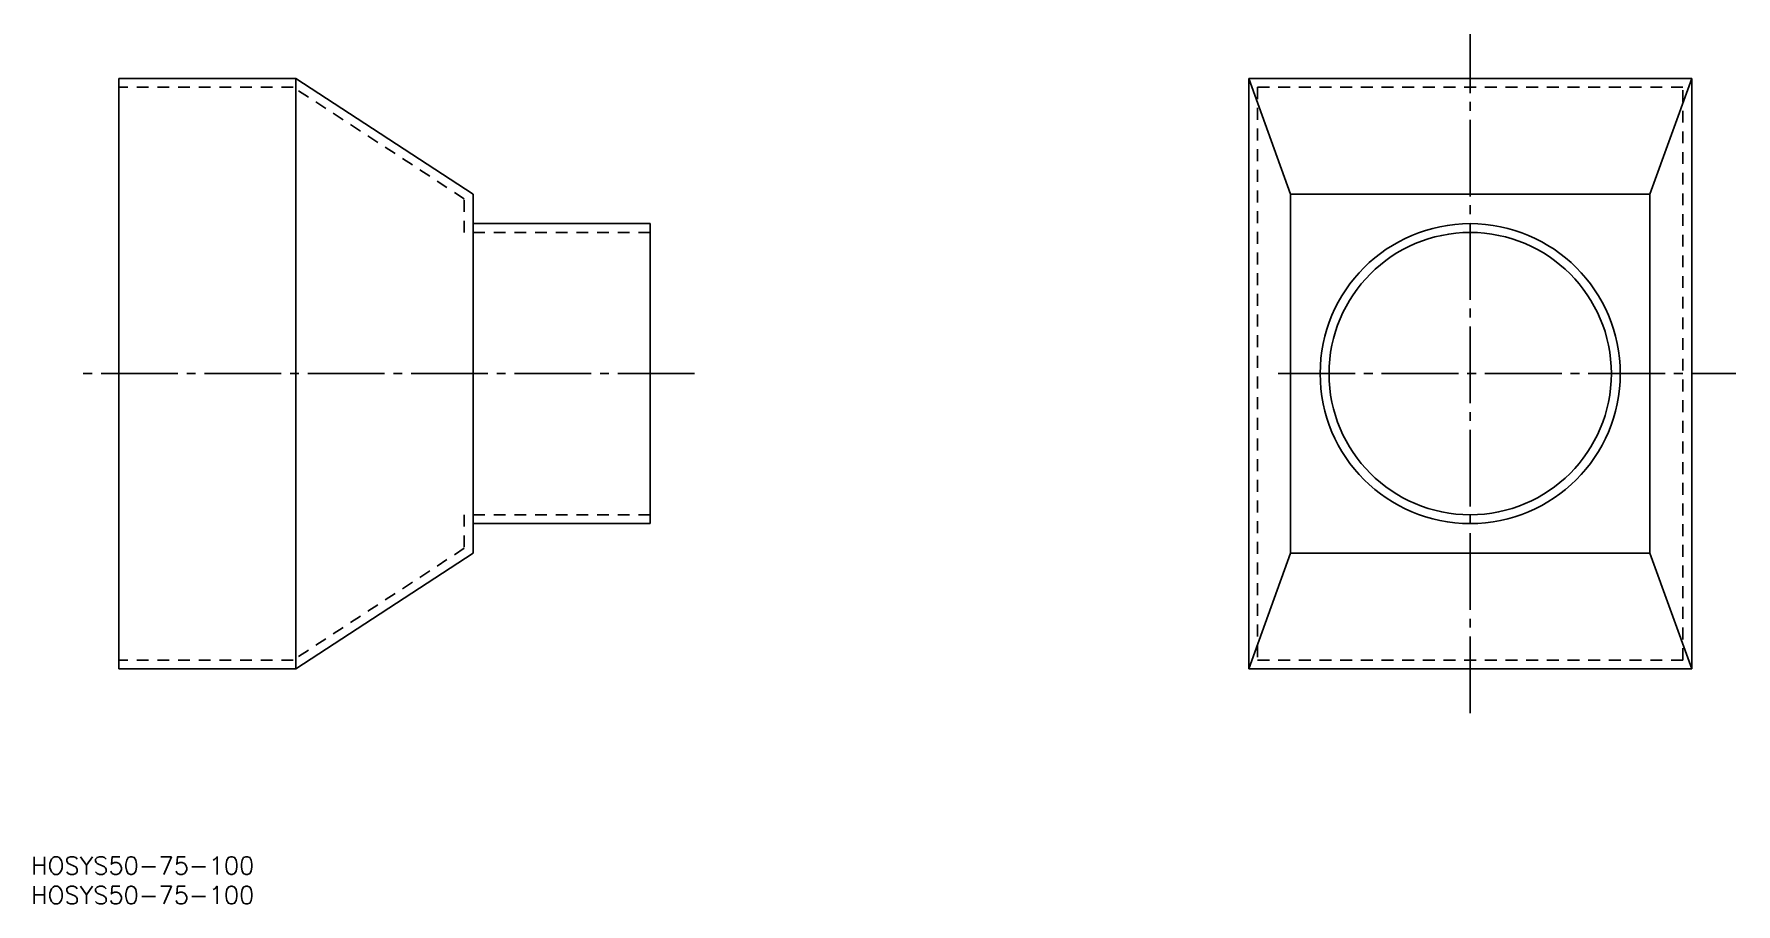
# Model space of a CAD drawing. Extents: x -5 to 283, y 211 to 358.
import ezdxf

# ---------------------------------------------------------------- set-up
doc = ezdxf.new("R2010")
doc.units = 0
doc.linetypes.add('CENTER', pattern=[17.5, 13, -1.5, 1.5, -1.5])
doc.linetypes.add('DASHED', pattern=[3.5, 2, -1.5])
doc.layers.get('0').update_dxf_attribs({"linetype": 'CONTINUOUS'})
doc.layers.add('CENTER', color=1, linetype='CENTER')
doc.styles.get("Standard").update_dxf_attribs({"font": 'txt.shx', "bigfont": '@extfont2.shx'})

msp = doc.modelspace()

# ---------------------------------------------------------------- linework, layer by layer
at = {"color": 7, "linetype": 'CONTINUOUS'}
for p, q in [((39.05, 350.97), (9.05, 350.97)), ((9.05, 350.97), (9.05, 250.97)), ((39.05, 350.97), (39.05, 250.97)), ((69.05, 331.37), (39.05, 350.97)), ((200.36, 350.97), (200.36, 250.97)), ((275.36, 350.97), (200.36, 350.97)), ((207.46, 331.37), (200.36, 350.97)), ((268.26, 331.37), (275.36, 350.97)), ((275.36, 250.97), (275.36, 350.97)), ((69.05, 270.57), (69.05, 331.37)), ((207.46, 270.57), (207.46, 331.37)), ((268.26, 331.37), (207.46, 331.37)), ((268.26, 270.57), (268.26, 331.37)), ((99.05, 326.37), (69.05, 326.37)), ((99.05, 275.57), (99.05, 326.37)), ((69.05, 275.57), (99.05, 275.57)), ((39.05, 250.97), (69.05, 270.57)), ((207.46, 270.57), (200.36, 250.97)), ((207.46, 270.57), (268.26, 270.57)), ((268.26, 270.57), (275.36, 250.97)), ((9.05, 250.97), (39.05, 250.97)), ((200.36, 250.97), (275.36, 250.97))]:
    msp.add_line(p, q, dxfattribs=at)
at = {"color": 3, "linetype": 'DASHED'}
for p, q in [((38.6, 349.47), (9.05, 349.47)), ((67.55, 330.56), (38.6, 349.47)), ((273.86, 349.47), (201.86, 349.47)), ((201.86, 349.47), (201.86, 252.47)), ((273.86, 252.47), (273.86, 349.47)), ((67.55, 324.87), (67.55, 330.56)), ((99.05, 324.87), (67.55, 324.87)), ((99.05, 277.07), (67.55, 277.07)), ((67.55, 277.07), (67.55, 271.39)), ((67.55, 271.39), (38.6, 252.47)), ((38.6, 252.47), (9.05, 252.47)), ((201.86, 252.47), (273.86, 252.47))]:
    msp.add_line(p, q, dxfattribs=at)
at = {"color": 7, "linetype": 'CONTINUOUS'}
for radius in [25.4, 23.9]:
    msp.add_circle((237.86, 300.97), radius, dxfattribs=at)
at = {"layer": 'CENTER', "color": 1, "linetype": 'CENTER'}
for p, q in [((237.86, 243.47), (237.86, 358.47)), ((106.55, 300.97), (1.55, 300.97)), ((205.36, 300.97), (282.86, 300.97))]:
    msp.add_line(p, q, dxfattribs=at)

# ---------------------------------------------------------------- texts
at = {"color": 7, "linetype": 'CONTINUOUS'}
for p in [(-5.81, 216.16), (-5.81, 211.16)]:
    msp.add_text('HOSYS50-75-100', height=3, dxfattribs=at).set_placement(p)

doc.saveas('drawing.dxf')
